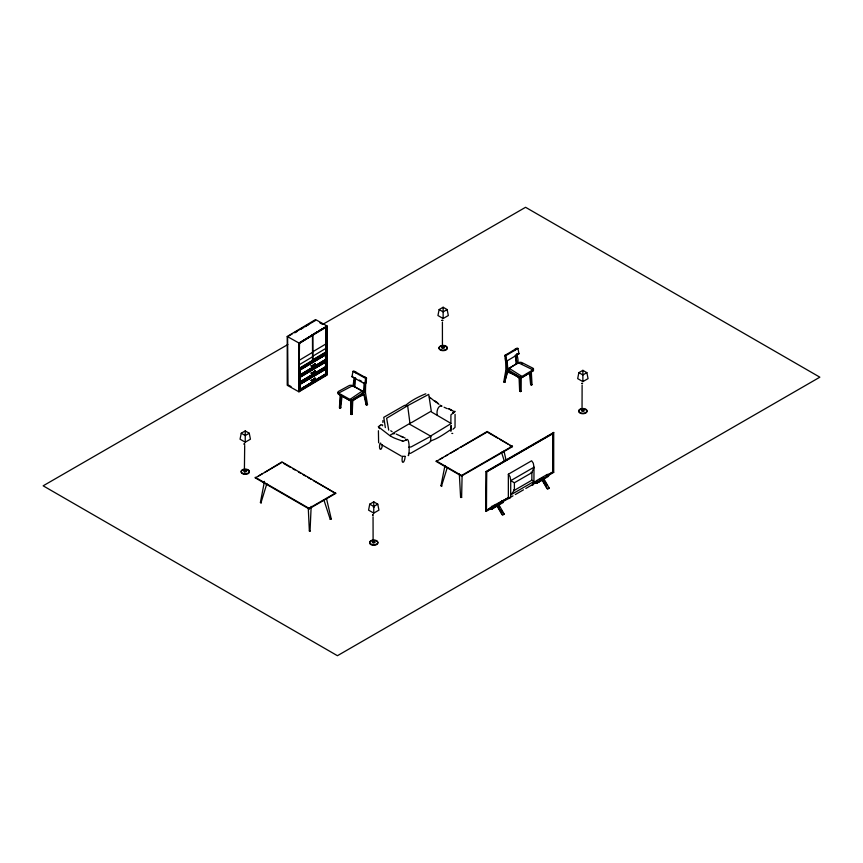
<?xml version="1.0" encoding="UTF-8"?>
<svg xmlns="http://www.w3.org/2000/svg" width="863" height="863" viewBox="0 0 863 863"><rect width="100%" height="100%" fill="white"/><g stroke="black" fill="none" stroke-linecap="round" stroke-linejoin="round"><path stroke-width="1.29" d="M264.542 472.514L281.942 461.888L335.739 493.399L309.008 508.89L255.265 477.865L281.942 462.406M436.225 461.457L487.164 431.5L512.46 446.646L461.511 476.052L436.225 461.457L436.225 460.907L461.511 475.502L512.46 446.095L510.044 447.034M450.864 430.087L451.025 431.209L450.605 430.713M450.864 423.032L450.928 414.866L455.189 411.435L454.488 411.424M461.511 476.052L461.511 475.502M509.127 369.364L509.127 368.274L518.339 362.762A2.686 1.553 0 0 1 522.039 362.665L532.892 368.177A2.071 1.197 0 0 1 533.118 369.742L521.975 376.441A2.071 1.197 0.1 0 1 519.051 376.462L509.116 370.41A2.686 1.543 0.1 0 1 509.127 368.274L518.339 362.762L532.946 369.86L532.946 370.95L521.975 377.519A2.071 1.197 0.1 0 1 519.051 377.552L509.105 371.5A2.686 1.543 0.1 0 1 508.728 369.677M521.09 377.487L521.047 391.263L520.443 391.597L520.486 378.674L519.073 377.767A54.93 33.409 60.8 0 0 507.142 371.985L504.596 382.395L503.776 381.921L505.869 370.098A183.905 111.866 60.8 0 0 505.427 358.328M437.336 415.211C436.128 412.093 437.994 404.909 441.856 405.998M455.071 414.359L455.028 427.347L452.956 429.267M461.64 497.412L460.605 497.433L461.619 497.379L462.104 475.211M451.22 428.415L451.209 425.966M308.264 507.714L309.353 530.939L310.044 531.079L311.165 506.376M350.766 400.475L350.831 414.251L351.586 413.776L351.91 405.739M350.831 414.251L352.212 414.1L352.751 400.712A54.93 32.222 -62.6 0 1 364.251 394.682L366.721 405.027L367.509 404.542L365.47 392.762A183.905 107.897 -62.6 0 1 365.955 379.655M501.888 501.576L503.291 502.439L503.366 500.723L503.291 502.439L491.964 508.976L489.85 508.523L491.705 506.473L508.35 497.843M340.13 395.383L339.429 407.875L340.044 408.253L340.799 407.778L341.985 396.117M340.044 408.253L340.788 395.038M364.952 383.582L364.348 392.061L362.611 393.399A1.294 0.755 -62.6 0 1 362.029 393.517M354.262 377.563L353.01 386.149M340.443 404.812L340.702 402.223M532.654 483.809L536.516 481.586L536.516 480.637L537.347 482.061L536.592 483.215L534.747 482.611L537.347 482.061L548.059 475.88L548.674 474.564L548.458 476.365L536.592 483.215L534.747 482.611L536.516 480.637L547.228 474.456L548.674 474.564L553.086 472.018L552.87 433.399L486.462 471.748L486.063 511.425L490.432 508.9M507.013 360.292L507.843 369.418L507.142 371.985L507.735 371.651A54.93 33.409 60.8 0 1 508.728 371.975M364.887 383.895L365.61 378.382L366.527 378.059L365.793 383.582L364.887 383.895L351.953 376.71L352.989 371.36L353.895 371.036L365.373 377.476A2.33 1.37 -62.6 0 1 365.998 378.382M504.844 378.965L505.308 376.333M505.772 373.711L506.236 371.079M266.872 483.614L260.928 502.935L260.41 502.471L264.456 481.36M241.241 433.226L240.054 439.191L245.243 442.19L250.432 439.191L249.245 433.226L245.243 430.917L241.241 433.226L245.243 435.535L249.245 433.226M369.752 504.154L368.566 510.13L373.755 513.118L378.943 510.13L377.757 504.154L373.755 501.845L369.752 504.154L373.755 506.473L377.757 504.154M439.138 309.558L437.951 315.534L443.14 318.523L448.329 315.534L447.142 309.558L443.14 307.25L439.138 309.558L443.14 311.877L447.142 309.558M447.261 467.66L441.478 486.16L440.971 485.729L444.974 465.513M578.868 372.643L577.681 378.62L582.87 381.608L588.059 378.62L586.872 372.643L582.87 370.335L578.868 372.643L582.87 374.963L586.872 372.643M408.145 455.222C409.224 458.965 410.475 435.977 406.085 439.763C404.013 441.532 401.36 441.198 402.719 441.112M440.971 485.729L441.953 486.074M504.596 382.395L507.735 371.651M260.41 502.471L261.446 502.827M244.693 445.47L244.391 471.079M379.903 443.765C378.339 450.152 381.791 451.953 382.374 444.715M402.374 456.732C401.015 464.693 404.51 463.83 405.157 456.603M309.353 530.939L310.443 530.918M548.674 474.564L548.275 475.513L553.712 472.374L553.712 432.46L486.063 471.511L486.063 511.425M491.964 508.976L491.705 506.473L492.546 507.929L491.964 508.976L489.85 508.523L492.546 507.929L502.719 502.061L503.366 500.723M460.605 497.433L459.332 473.96M373.248 507.013L374.305 507.013M516.786 354.262C519.785 363.161 516.419 369.224 516.085 355.114M353.603 386.559L354.844 377.627M373.107 541.964L373.053 516.775M582.04 410.454L582.115 385.178M553.712 432.46L552.87 433.399L552.87 471.888L553.712 472.374M451.824 433.409L452.741 433.453M338.512 392.503A2.071 1.197 0 0 0 338.566 394.197L349.957 400.529L338.566 394.197L338.576 393.107A2.071 1.197 0 0 1 338.512 391.414L348.997 385.675A2.686 1.553 0 0 1 352.697 385.685L362.266 391.004L349.957 399.44L349.957 400.529A2.071 1.197 -0.1 0 0 352.881 400.486L362.417 394.229A2.686 1.543 -0.1 0 0 362.848 392.568M351.392 401.64L352.751 400.712M390.249 435.955L378.274 426.7L381.457 424.725L382.536 424.963L382.579 425.75M517.929 348.425L505.772 355.718L504.823 355.416L505.589 360.917L506.538 361.219L518.987 353.754L517.929 348.425L516.991 348.134L505.934 354.812A2.33 1.424 60.8 0 0 505.276 356.225M516.959 354.164L516.354 354.553L518.037 353.452L518.987 353.754M529.44 372.945L530.648 384.585L532.029 384.65L531.435 385.038L530.691 371.845M379.828 425.588L380.615 425.125M356.095 398.221L354.682 398.339M363.906 394.607L366.095 404.704L367.509 404.542M442.406 322.093L442.439 347.314M287.228 336.473L315.556 319.558L327.271 326.106L327.271 374.909L298.943 391.824L287.228 385.276L287.228 336.473L298.943 343.01L327.271 326.106M288.749 335.998L292.201 333.949M294.499 332.568L315.567 320.443M294.887 332.794L297.185 331.424M300.637 329.364L302.935 327.994M305.232 326.613L308.674 324.564M313.668 333.992L317.12 331.931M319.418 330.561L321.716 329.191M312.848 334.866L312.913 360.626L299.127 368.857L299.127 343.118L325.545 326.894M299.116 367.972L299.504 343.345L312.147 335.34M312.848 351.726L325.89 343.949M299.45 360.173L312.482 352.395M312.848 356.16L325.89 348.382M299.45 364.607L312.482 356.829M312.848 359.709L325.934 351.964L325.923 326.225M299.45 368.156L326.311 352.18L326.311 326.441M326.894 352.503L298.932 369.191L326.505 352.73M303.226 367.735L325.955 354.617L325.955 359.644L300.259 374.984L325.567 359.429L325.567 354.402M300.259 374.984L300.259 369.957L325.955 354.617M311.025 365.718L311.877 366.031L311.025 365.923M314.499 363.636L315.362 363.959L314.499 363.852M311.586 366.214L315.362 363.798M302.514 374.078L310.453 369.342M312.719 367.983L320.648 363.247M306.969 371.64L309.267 370.259M312.719 368.21L315.017 366.84M317.314 365.459L320.766 363.409M324.208 361.349L326.894 360.195L298.932 376.441M300.993 376.311L308.803 371.651M311.047 370.313L325.955 361.867L325.955 366.894L299.871 382.007L325.567 366.678L325.567 361.651M300.259 382.233L300.259 377.196L325.955 361.867M311.025 372.956L311.877 373.28L311.025 373.172M314.499 370.885L315.362 371.209L311.586 373.463M314.499 371.101L315.362 371.209M311.586 373.301L315.362 371.047M301.381 381.996L303.647 380.648M305.923 379.289L308.188 377.94M310.453 376.581L313.852 374.553M316.117 373.204L324.057 368.469M303.528 380.939L306.969 378.879M310.421 376.829L312.719 375.459M316.16 373.399L318.458 372.029M325.567 368.9L299.871 384.229L325.955 369.116L325.567 373.927L300.259 389.472L300.259 384.445M311.025 380.205L311.877 380.529L311.025 380.421M314.499 378.134L315.362 378.447L311.586 380.702M314.499 378.339L315.362 378.447M311.586 380.54L315.362 378.285M299.493 389.925L325.955 374.143L325.955 369.116M300.248 389.925L317.25 379.774M319.515 378.415L325.189 375.038M302.374 388.879L317.314 379.957M319.612 378.587L325.362 375.157M299.321 391.144L326.894 374.693L326.894 326.775L299.321 343.237L298.932 390.928M491.77 508.749L497.077 506.052L499.45 508.922M536.764 482.762L542.072 480.065L545.233 483.895M537.174 482.989L541.543 480.4M498.523 505.243L499.742 507.358M496.667 505.319L497.487 505.794L498.922 504.952L504.251 514.186L502.816 515.028L501.975 514.542L497.077 506.052M492.18 508.987L493.614 508.145L492.773 507.66M541.651 479.332L542.482 479.796L543.917 478.954L549.246 488.199L547.811 489.041L546.959 488.555L542.072 480.065M392.913 433.323L409.957 423.345L407.66 405.675L428.717 394.369L431.273 411.122L411.683 422.503L409.58 422.902M287.854 344.531L43.15 485.815L337.433 655.707L819.85 377.185L525.567 207.293L322.816 324.348M258.749 475.858L262.223 473.852M439.699 459.45L443.172 457.444M445.481 456.106L447.8 454.769M450.119 453.431L458.221 448.749M460.54 447.412L487.164 432.039L497.52 438.016M491.123 507.541L486.462 510.238L486.678 471.867L553.086 433.528M502.784 501.77L508.35 498.555L508.35 474.219L531.619 460.788L533.302 463.237L534.003 467.217L533.917 482.708L533.064 484.92L531.932 485.265M508.35 474.219L510.044 476.667L510.745 480.648L514.391 482.762L531.867 472.676L534.003 467.217L510.745 480.648L510.659 496.139L509.806 498.35L508.35 498.555M531.867 480.216L514.391 490.303L510.745 494.877L534.003 481.446L531.867 480.216L531.867 472.676L531.101 472.234M493.453 506.193L495.783 504.855M499.278 502.838L508.598 497.455M533.064 483.323L537.725 480.637M540.055 479.289L543.55 477.271M545.88 475.923L552.87 471.888M486.678 510.357L491.716 507.455L492.546 507.929M509.515 497.886L513.01 495.869M515.33 494.531L523.474 489.828M525.804 488.48L535.502 482.881M503.776 381.921L505.2 382.061M519.968 384.121L519.666 377.433L519.073 377.767L519.655 391.144L521.079 391.284M504.823 355.416L506.538 354.477A2.33 1.424 60.8 0 0 505.869 355.89M351.953 376.71L352.87 376.387M506.7 360.313L507.013 369.332L508.836 370.669A1.294 0.787 60.8 0 0 509.591 370.691M429.343 397.088L430.659 398.059M402.643 441.122C399.364 439.699 382.913 435.2 394.574 433.614M547.228 476.106L548.458 476.365L547.228 474.456M454.014 411.36L451.662 410.508M449.04 409.17L451.888 410.303M450.551 409.785L451.781 410.259M405.157 438.091L402.741 437.066M408.641 453.442L410.626 453.291L429.278 442.665L430.734 441.209L430.756 436.29L431.694 435.362L451.166 423.517L431.586 412.05M451.392 409.871L448.447 408.598M401.295 436.441L403.021 437.185L396.193 434.067M442.223 348.08L442.482 348.199A1.316 0.755 0 0 0 444.445 347.606A1.316 0.755 0 0 0 442.687 346.829A1.316 0.755 0 0 0 442.212 348.069M408.544 447.261L411.133 446.915L430.853 436.236L409.677 424.251M447.282 408.684L444.078 407.228M366.527 378.059L364.747 377.153A2.33 1.37 -62.6 0 1 365.189 377.53M365.61 378.382L352.989 371.36M364.024 382.665L364.639 382.989M366.095 404.704L366.721 405.027M351.586 413.776L352.212 414.1M331.252 518.879L330.238 519.353L331.263 518.965L326.548 498.782M430.259 440.961C436.958 439.245 445.578 433.129 451.069 429.407M362.266 391.004L352.697 385.685L338.576 393.107L350.162 399.537A2.071 1.197 -0.1 0 0 352.881 399.407L362.417 393.14A2.686 1.543 -0.1 0 0 362.266 391.004L362.266 392.093A2.686 1.543 -0.1 0 1 362.492 392.244M359.321 380.054L361.673 381.36M319.871 322.848L322.212 324.154M312.136 334.456L312.913 334.887M325.545 351.737L326.311 352.18M326.505 367.228L298.932 383.679M312.147 360.184L312.913 360.626M287.994 384.822L287.606 336.689M288.771 385.265L291.111 386.57M537.757 481.673L538.609 482.158M543.086 478.49L543.917 478.954M547.369 488.792L542.482 479.796M498.091 504.477L498.922 504.952M502.385 514.779L497.487 505.794M548.393 487.714L549.246 488.199M503.409 513.701L504.251 514.186M499.817 439.343L507.865 443.992M510.162 445.319L512.46 446.646M547.228 475.394L548.059 475.88M536.516 481.586L537.347 482.061M486.063 471.511L486.678 471.867M513.636 489.86L514.391 490.303L514.391 482.762M381.166 444.467L401.371 456.139M283.463 463.345L290.378 467.336M292.676 468.663L294.984 469.99M298.447 471.985L300.745 473.323M303.053 474.65L305.351 475.977M307.66 477.315L311.122 479.31M313.42 480.637L335.685 493.485L335.685 492.913L309.008 508.318L255.265 477.293L255.265 477.865M530.648 384.585L531.468 385.06M519.655 391.144L520.443 391.597M340.184 407.412L340.799 407.778M390.734 430.777L392.072 431.619M509.127 368.274L521.975 376.441L521.975 377.519L532.946 370.95A2.071 1.197 0 0 0 532.892 369.256M437.67 403.453L438.997 404.337M436.031 401.834L437.606 402.902L434.812 400.961M440.313 405.222L441.727 406.171M437.886 403.291L435.081 401.273M434.974 401.522L431.047 398.318M364.154 382.741L363.55 392.082L364.251 394.682M330.238 519.353L324.003 500.26M544.121 480.313L547.174 485.599M500.961 509.472L502.795 512.644M501.932 500.572L502.719 502.061M378.609 442.784L378.415 430.723M501.479 452.201L504.251 460.82M425.804 393.808C419.957 396.02 409.871 401.068 405.2 405.89M503.96 451.058L506.031 460.011M505.772 355.718L506.538 361.219M385.34 427.595L383.776 417.325L404.596 405.373L407.66 405.675L386.635 418.242L388.717 430.108M530.044 372.568L530.314 375.146M530.982 381.608L531.252 384.197M531.328 372.169L532.029 384.65M351.381 399.547L351.457 414.574M450.982 428.965L450.982 425.545M582.87 370.335L582.87 381.608M487.164 431.5L487.164 432.039M443.14 307.25L443.14 318.523M382.902 420.594L382.902 422.471M373.755 501.845L373.755 513.118M325.89 327.088L325.89 351.931M314.887 364.046L311.705 365.944M314.887 371.295L311.705 373.194M314.887 378.544L311.705 380.443M312.482 335.534L312.535 360.41M298.943 343.01L298.943 391.824M245.243 430.917L245.243 434.876M245.243 435.535L245.243 442.19M509.709 372.32A54.93 33.409 60.8 0 1 512.698 373.539M513.69 374.013A54.93 33.409 60.8 0 1 514.693 374.51M515.686 375.038A54.93 33.409 60.8 0 1 518.674 376.786M514.736 350.572A2.33 1.327 57.4 0 1 515.297 349.224L515.901 348.835A2.33 1.327 57.4 0 0 515.319 350.022M506.031 357.994A183.905 111.866 60.8 0 1 506.117 359.321M515.319 355.168A183.905 104.294 57.4 0 1 516.106 363.992M516.193 357.325A183.905 104.294 57.4 0 1 516.527 361.101M521.77 363.625A2.686 1.553 0 0 1 522.039 363.744M582.87 409.86A1.316 0.755 0 0 1 584.143 410.82A1.316 0.755 0 0 1 582.212 411.284L581.964 411.166A1.316 0.755 0 0 1 582.212 409.968M583.938 409.062A4.132 2.384 0 0 1 586.257 412.73A4.132 2.384 0 0 1 579.494 412.73A4.132 2.384 0 0 1 581.802 409.062M582.87 408.479A4.132 2.384 0 0 1 586.613 411.878A4.132 2.384 0 0 1 579.709 412.395A4.132 2.384 0 0 1 581.802 408.566M248.166 470.259A4.132 2.384 0 0 1 246.656 474.186A4.132 2.384 0 0 1 241.133 471.737A4.132 2.384 0 0 1 247.303 469.882M444.208 345.977A4.132 2.384 0 0 1 447.023 349.094A4.132 2.384 0 0 1 441.392 350.443A4.132 2.384 0 0 1 439.558 347.088M440.216 346.592A4.132 2.384 0 0 1 442.072 345.977M443.14 345.394A4.132 2.384 0 0 1 446.883 348.792A4.132 2.384 0 0 1 439.979 349.31A4.132 2.384 0 0 1 442.072 345.48M377.746 542.255A4.132 2.384 0 0 1 375.168 545.114A4.132 2.384 0 0 1 370.011 543.884A4.132 2.384 0 0 1 371.694 540.81M372.687 540.572A4.132 2.384 0 0 1 374.822 540.572M375.815 540.81A4.132 2.384 0 0 1 377.325 541.684M356.203 373.269A2.33 1.273 -59.3 0 0 355.653 372.093L355.027 371.716A2.33 1.273 -59.3 0 1 355.556 372.438M354.833 386.872A183.905 100.324 -59.3 0 1 355.621 378.037M354.305 385.254A183.905 100.324 -59.3 0 1 354.499 382.741M352.126 400.389A54.93 32.222 -62.6 0 1 355.006 398.479M355.966 397.908A54.93 32.222 -62.6 0 1 356.926 397.358M357.886 396.84A54.93 32.222 -62.6 0 1 358.846 396.344M360.766 395.459A54.93 32.222 -62.6 0 1 362.676 394.693M364.844 392.438A183.905 107.897 -62.6 0 1 364.855 391.155M380.961 443.334A1.553 0.895 0 0 1 380.281 443.086M404.952 456.117A1.553 0.895 0 0 1 404.229 456.333M403.431 456.311A1.553 0.895 0 0 1 402.751 456.052M244.973 471.133L244.995 471.101M373.485 542.072L373.506 542.029M442.87 347.476L442.892 347.433M582.601 410.561L582.601 410.561M244.002 444.035L244.887 444.089L244.056 443.981M372.514 514.963L373.399 515.017L372.568 514.92M441.899 320.367L442.784 320.421L441.899 320.367M581.64 383.452L582.525 383.506L581.64 383.452M379.137 427.897L379.752 428.684L379.17 427.919M515.373 374.974L514.769 375.362L516.182 375.448L515.373 374.974M453.571 412.471L452.859 412.892L453.571 412.471M325.761 354.51L300.065 369.849L300.065 374.876L325.761 359.537L325.761 354.51M325.761 361.759L300.065 377.088L300.065 382.126L325.761 366.786L325.761 361.759M325.761 369.008L300.065 384.337L300.065 389.364L325.761 374.035L325.761 369.008M406.592 439.601L406.074 439.882L406.592 439.601M244.585 471.856L244.326 471.748A1.316 0.755 0 0 1 244.79 470.486A1.316 0.755 0 0 1 246.548 471.274A1.316 0.755 0 0 1 244.585 471.856M373.096 542.795L372.838 542.676A1.316 0.755 0 0 1 373.301 541.425A1.316 0.755 0 0 1 375.06 542.201A1.316 0.755 0 0 1 373.096 542.795M309.008 508.89L309.008 508.318L309.008 508.89M243.183 473.507A4.132 2.384 0 0 0 249.375 471.446A4.132 2.384 0 0 0 243.183 469.386A4.132 2.384 0 0 0 243.183 473.507M371.694 544.445A4.132 2.384 0 0 0 377.886 542.374A4.132 2.384 0 0 0 371.694 540.314A4.132 2.384 0 0 0 371.694 544.445"/></g></svg>
